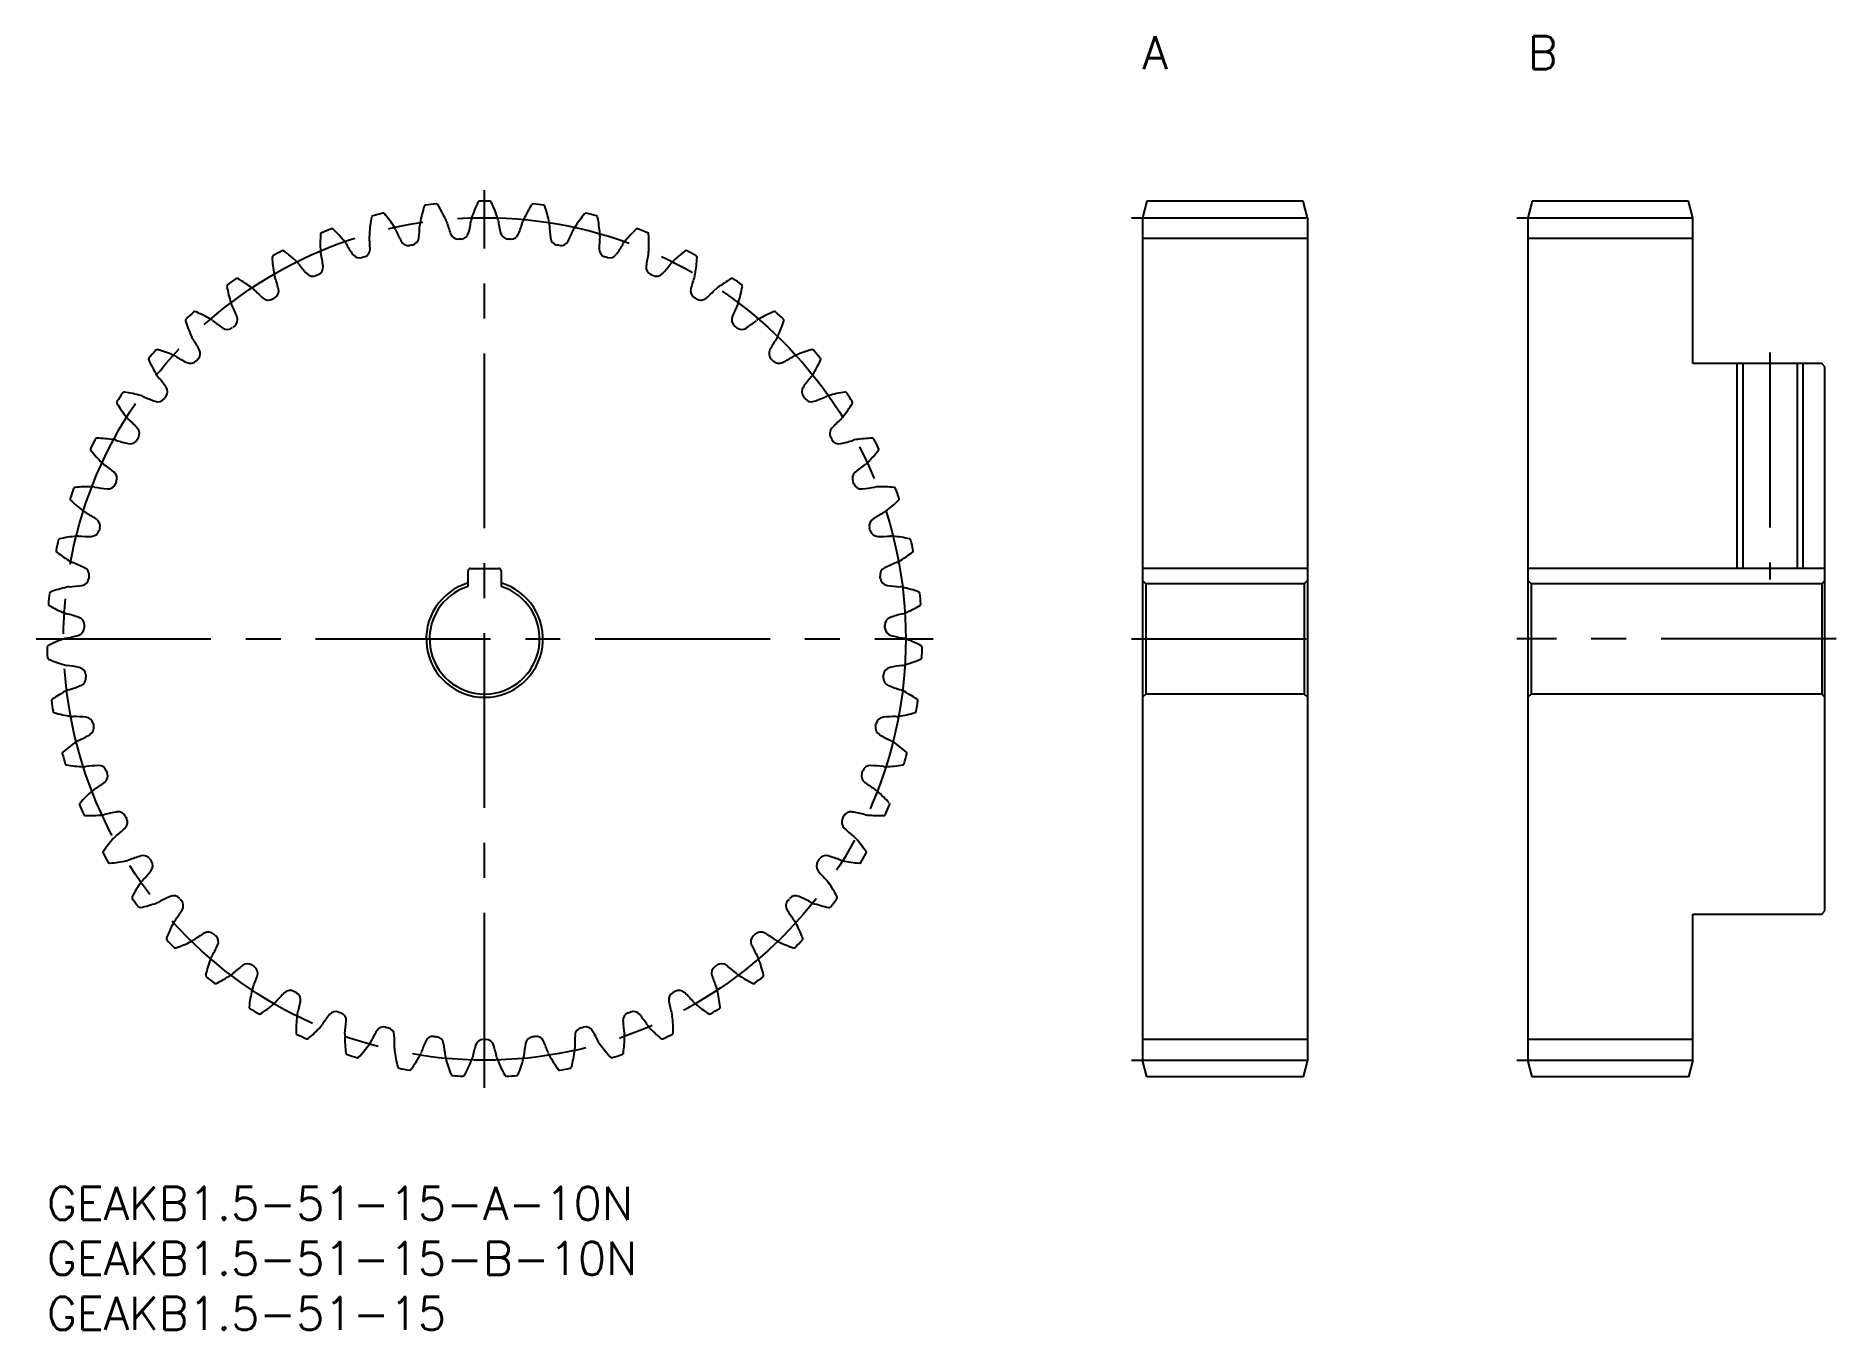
# Model space of a CAD drawing. Extents: x -1 to 162, y -13 to 104.
import ezdxf

# ---------------------------------------------------------------- set-up
doc = ezdxf.new("R2010")
doc.units = 0
doc.header["$LTSCALE"] = 0.5
doc.linetypes.add('CENTER', pattern=[50.8, 31.75, -6.35, 6.35, -6.35])
for name, color, linetype in [('MSM_CENTER', 1, 'CENTER'), ('MSM_CONTINUOUS', 7, 'CONTINUOUS'), ('MSM_NARROW', 5, 'CONTINUOUS'), ('MSM_PART_NUMBER', 7, 'CONTINUOUS')]:
    doc.layers.add(name, color=color, linetype=linetype)
doc.styles.get("Standard").update_dxf_attribs({"font": 'txt.shx', "height": 1, "bigfont": 'bigfont.shx'})

# ---------------------------------------------------------------- blocks, each defined once
blk = doc.blocks.new('*U2')
at = {"layer": 'MSM_PART_NUMBER'}
blk.add_text('GEAKB1.5-51-15-A-10N', height=3, dxfattribs=at).set_placement((0, -3))
blk = doc.blocks.new('*U3')
at = {"layer": 'MSM_PART_NUMBER'}
blk.add_text('GEAKB1.5-51-15-B-10N', height=3, dxfattribs=at).set_placement((0, -8))
blk = doc.blocks.new('*U4')
at = {"layer": 'MSM_PART_NUMBER'}
blk.add_text('GEAKB1.5-51-15', height=3, dxfattribs=at).set_placement((0, -13))
blk = doc.blocks.new('*U5')
at = {"layer": 'MSM_PART_NUMBER'}
blk.add_text('A', height=3, dxfattribs=at).set_placement((99.5, 101.5))
blk = doc.blocks.new('*U6')
at = {"layer": 'MSM_PART_NUMBER'}
blk.add_text('B', height=3, dxfattribs=at).set_placement((134.5, 101.5))

msp = doc.modelspace()

# ---------------------------------------------------------------- linework, layer by layer
at = {"layer": 'MSM_CENTER'}
for p, q in [((39.75, 9), (39.75, 90.5)), ((98.5, 88), (115.5, 88)), ((133.5, 88), (150.5, 88)), ((156.5, 75.75), (156.5, 55.15)), ((-1, 49.75), (80.5, 49.75)), ((98.5, 49.75), (115.5, 49.75)), ((162.5, 49.75), (133.5, 49.75)), ((98.5, 11.5), (115.5, 11.5)), ((133.5, 11.5), (150.5, 11.5))]:
    msp.add_line(p, q, dxfattribs=at)
msp.add_circle((39.75, 49.75), 38.25, dxfattribs=at)
at = {"layer": 'MSM_CONTINUOUS'}
for p, q in [((99.9, 89.5), (99.5, 88)), ((114.1, 89.5), (99.9, 89.5)), ((114.5, 88), (114.1, 89.5)), ((134.9, 89.5), (134.5, 88)), ((149.1, 89.5), (134.9, 89.5)), ((149.5, 88), (149.1, 89.5)), ((99.5, 88), (99.5, 11.5)), ((114.5, 88), (114.5, 11.5)), ((134.5, 88), (134.5, 11.5)), ((149.5, 74.75), (149.5, 88)), ((114.5, 86.12), (99.5, 86.12)), ((149.5, 86.12), (134.5, 86.12)), ((161.2, 74.75), (149.5, 74.75)), ((154.04, 74.75), (154.04, 56.15)), ((158.96, 74.75), (158.96, 56.15)), ((161.5, 74.45), (161.2, 74.75)), ((161.5, 25.05), (161.5, 74.45)), ((38.25, 54.52), (38.25, 55.95)), ((38.45, 56.15), (41.05, 56.15)), ((41.25, 55.95), (41.25, 54.52)), ((114.5, 56.15), (99.5, 56.15)), ((161.5, 56.15), (134.5, 56.15)), ((99.8, 54.75), (99.5, 55.05)), ((114.2, 54.75), (99.8, 54.75)), ((99.8, 54.75), (99.8, 44.75)), ((114.5, 55.05), (114.2, 54.75)), ((114.2, 54.75), (114.2, 44.75)), ((134.8, 54.75), (134.5, 55.05)), ((161.2, 54.75), (134.8, 54.75)), ((134.8, 54.75), (134.8, 44.75)), ((161.5, 55.05), (161.2, 54.75)), ((161.2, 54.75), (161.2, 44.75)), ((99.8, 44.75), (99.5, 44.45)), ((114.2, 44.75), (99.8, 44.75)), ((114.5, 44.45), (114.2, 44.75)), ((134.8, 44.75), (134.5, 44.45)), ((161.2, 44.75), (134.8, 44.75)), ((161.5, 44.45), (161.2, 44.75)), ((149.5, 24.75), (161.2, 24.75)), ((149.5, 11.5), (149.5, 24.75)), ((161.2, 24.75), (161.5, 25.05)), ((114.5, 13.38), (99.5, 13.38)), ((149.5, 13.38), (134.5, 13.38)), ((99.9, 10), (99.5, 11.5)), ((114.5, 11.5), (114.1, 10)), ((134.9, 10), (134.5, 11.5)), ((149.5, 11.5), (149.1, 10)), ((114.1, 10), (99.9, 10)), ((149.1, 10), (134.9, 10))]:
    msp.add_line(p, q, dxfattribs=at)
for centre, radius, start, end in [((39.75, 49.75), 39.75, 103.4323, 104.803), ((30.55, 88.27), 0.15, 39.2685, 103.4323), ((20.8, 80.29), 12.75, 32.3529, 39.2685), ((46.39, 85.08), 12.75, 161.908, 168.8235), ((34.41, 88.99), 0.15, 97.7441, 161.908), ((39.75, 49.75), 39.75, 96.3735, 97.7441), ((35.35, 89.11), 0.15, 32.2097, 96.3735), ((24.69, 82.39), 12.75, 25.2941, 32.2097), ((50.68, 83.99), 12.75, 154.8491, 161.7647), ((39.28, 89.35), 0.15, 90.6853, 154.8492), ((39.75, 49.75), 39.75, 89.3147, 90.6853), ((40.22, 89.35), 0.15, 25.1509, 89.3147), ((28.82, 83.99), 12.75, 18.2353, 25.1509), ((54.81, 82.39), 12.75, 147.7903, 154.7059), ((44.15, 89.11), 0.15, 83.6265, 147.7903), ((39.75, 49.75), 39.75, 82.2559, 83.6265), ((45.09, 88.99), 0.15, 18.092, 82.2559), ((33.11, 85.08), 12.75, 11.1765, 18.092), ((58.7, 80.29), 12.75, 140.7315, 147.6471), ((48.95, 88.27), 0.15, 76.5677, 140.7315), ((39.75, 49.75), 39.75, 75.197, 76.5677), ((39.75, 49.75), 39.75, 110.4912, 111.8618), ((25.89, 86.84), 0.15, 46.3273, 110.4912), ((17.19, 77.73), 12.75, 39.4118, 46.3273), ((42, 85.62), 12.75, 168.9668, 175.8824), ((29.63, 88.04), 0.15, 104.803, 168.9668), ((30.52, 86.45), 1.24, 22.3012, 32.3529), ((42.15, 91.23), 11.33, 202.3416, 208.2304), ((22.53, 87.56), 11.33, 352.946, 358.8349), ((35.1, 87.31), 1.24, 168.8235, 178.8752), ((35.1, 87.31), 1.24, 15.2424, 25.2941), ((47.23, 90.62), 11.33, 195.2828, 201.1716), ((27.31, 89.39), 11.33, 345.8872, 351.7761), ((39.75, 87.59), 1.24, 161.7647, 171.8164), ((39.75, 87.59), 1.24, 8.1836, 18.2353), ((52.19, 89.39), 11.33, 188.2239, 194.1128), ((32.27, 90.62), 11.33, 338.8284, 344.7172), ((44.4, 87.31), 1.24, 154.7059, 164.7576), ((44.4, 87.31), 1.24, 1.1248, 11.1765), ((56.97, 87.56), 11.33, 181.1651, 187.054), ((37.35, 91.23), 11.33, 331.7696, 337.6584), ((48.98, 86.45), 1.24, 147.6471, 157.6988), ((49.87, 88.04), 0.15, 11.0332, 75.197), ((37.5, 85.62), 12.75, 4.1176, 11.0332), ((62.31, 77.73), 12.75, 133.6727, 140.5882), ((53.61, 86.84), 0.15, 69.5091, 133.6727), ((39.75, 49.75), 39.75, 68.1382, 69.5088), ((37.57, 85.63), 12.75, 176.0256, 182.9412), ((25, 86.5), 0.15, 111.8618, 176.0256), ((26.08, 85.04), 1.24, 29.3601, 39.4118), ((37.03, 91.21), 11.33, 209.4004, 215.2892), ((28.6, 85.16), 0.75, 287.4847, 0.0048), ((30.52, 86.45), 1.24, 175.8824, 185.9341), ((18.01, 85.16), 11.33, 0.0049, 5.8937), ((32.82, 86.22), 0.75, 208.2304, 280.7506), ((39.75, 49.75), 36.37, 100.4259, 100.7506), ((33.03, 86.26), 0.75, 280.4259, 352.946), ((37.36, 86.8), 0.75, 201.1716, 273.6918), ((39.75, 49.75), 36.37, 93.3671, 93.6918), ((37.57, 86.81), 0.75, 273.3671, 345.8872), ((41.93, 86.81), 0.75, 194.1128, 266.6329), ((39.75, 49.75), 36.38, 86.3082, 86.6329), ((42.14, 86.8), 0.75, 266.3082, 338.8284), ((46.47, 86.26), 0.75, 187.0539, 259.5741), ((39.75, 49.75), 36.37, 79.2494, 79.5741), ((46.68, 86.22), 0.75, 259.2494, 331.7696), ((61.49, 85.16), 11.33, 174.1063, 179.9951), ((50.9, 85.16), 0.75, 179.9951, 252.5153), ((48.98, 86.45), 1.24, 354.0659, 4.1176), ((42.47, 91.21), 11.33, 324.7107, 330.5996), ((53.42, 85.04), 1.24, 140.5882, 150.6399), ((54.5, 86.5), 0.15, 3.9744, 68.1382), ((41.93, 85.63), 12.75, 357.0588, 3.9744), ((20.6, 84.41), 0.15, 118.9206, 183.0845), ((33.18, 85.09), 12.75, 183.0844, 190), ((39.75, 49.75), 39.75, 117.55, 118.9206), ((21.43, 84.86), 0.15, 53.3862, 117.55), ((13.92, 74.75), 12.75, 46.4706, 53.3862), ((21.85, 83.09), 1.24, 36.4189, 46.4706), ((31.96, 90.56), 11.33, 216.4592, 222.3481), ((24.33, 83.52), 0.75, 294.5435, 7.0637), ((26.08, 85.04), 1.24, 182.9412, 192.9929), ((13.83, 82.22), 11.33, 7.0637, 12.9525), ((28.4, 85.1), 0.75, 215.2892, 287.8094), ((39.75, 49.75), 36.38, 107.4847, 107.8094), ((39.75, 49.75), 36.38, 72.1906, 72.5153), ((51.1, 85.1), 0.75, 252.1906, 324.7107), ((55.17, 83.52), 0.75, 172.9363, 245.4565), ((65.67, 82.22), 11.33, 167.0475, 172.9363), ((53.42, 85.04), 1.24, 347.0071, 357.0588), ((47.54, 90.56), 11.33, 317.6519, 323.5408), ((57.65, 83.09), 1.24, 133.5294, 143.5811), ((65.58, 74.75), 12.75, 126.6138, 133.5294), ((58.07, 84.86), 0.15, 62.4503, 126.6138), ((39.75, 49.75), 39.75, 61.0794, 62.45), ((46.32, 85.09), 12.75, 350, 356.9156), ((58.9, 84.41), 0.15, 356.9156, 61.0794), ((16.49, 81.8), 0.15, 125.9794, 190.1433), ((28.89, 84.01), 12.75, 190.1433, 197.0588), ((39.75, 49.75), 39.75, 124.6088, 125.9794), ((17.26, 82.34), 0.15, 60.445, 124.6088), ((11.04, 71.38), 12.75, 53.5294, 60.445), ((21.85, 83.09), 1.24, 190, 200.0517), ((10.03, 78.79), 11.33, 14.1225, 20.0114), ((24.14, 83.43), 0.75, 222.3481, 294.8682), ((39.75, 49.75), 36.37, 114.5435, 114.8682), ((39.75, 49.75), 36.37, 65.1318, 65.4565), ((55.36, 83.43), 0.75, 245.1318, 317.6519), ((69.47, 78.79), 11.33, 159.9886, 165.8775), ((57.65, 83.09), 1.24, 339.9483, 350), ((68.46, 71.38), 12.75, 119.555, 126.4706), ((62.24, 82.34), 0.15, 55.3912, 119.555), ((39.75, 49.75), 39.75, 54.0206, 55.3912), ((50.61, 84.01), 12.75, 342.9412, 349.8567), ((63.01, 81.8), 0.15, 349.8567, 54.0206), ((17.88, 80.64), 1.24, 197.0588, 207.1105), ((17.88, 80.64), 1.24, 43.4777, 53.5294), ((27, 89.3), 11.33, 223.5181, 229.4069), ((20.12, 81.26), 0.75, 229.4069, 301.927), ((39.75, 49.75), 36.38, 121.6024, 121.927), ((20.3, 81.37), 0.75, 301.6024, 14.1225), ((59.2, 81.37), 0.75, 165.8775, 238.3976), ((39.75, 49.75), 36.38, 58.073, 58.3976), ((59.38, 81.26), 0.75, 238.073, 310.5931), ((52.5, 89.3), 11.33, 310.5931, 316.4819), ((61.62, 80.64), 1.24, 126.4706, 136.5223), ((61.62, 80.64), 1.24, 332.8895, 342.9412), ((12.72, 78.69), 0.15, 133.038, 197.2021), ((24.76, 82.42), 12.75, 197.2021, 204.1176), ((39.75, 49.75), 39.75, 131.6676, 133.0382), ((13.42, 79.33), 0.15, 67.5038, 131.6676), ((8.6, 67.69), 12.75, 60.5882, 67.5038), ((14.25, 77.72), 1.24, 50.5365, 60.5882), ((22.24, 87.43), 11.33, 230.5769, 236.4657), ((6.69, 74.92), 11.33, 21.1813, 27.0702), ((16.56, 78.74), 0.75, 308.6612, 21.1813), ((62.94, 78.74), 0.75, 158.8187, 231.3388), ((72.81, 74.92), 11.33, 152.9298, 158.8187), ((57.26, 87.43), 11.33, 303.5343, 309.4231), ((65.25, 77.72), 1.24, 119.4118, 129.4635), ((70.9, 67.69), 12.75, 112.4962, 119.4118), ((66.08, 79.33), 0.15, 48.3324, 112.4962), ((39.75, 49.75), 39.75, 46.9617, 48.3324), ((54.74, 82.42), 12.75, 335.8824, 342.7979), ((66.78, 78.69), 0.15, 342.7979, 46.9617), ((14.25, 77.72), 1.24, 204.1176, 214.1693), ((3.85, 70.66), 11.33, 28.2402, 34.129), ((16.39, 78.61), 0.75, 236.4657, 308.9859), ((39.75, 49.75), 36.37, 128.6612, 128.9859), ((39.75, 49.75), 36.38, 51.0141, 51.3388), ((63.11, 78.61), 0.75, 231.0142, 303.5343), ((75.65, 70.66), 11.33, 145.871, 151.7598), ((65.25, 77.72), 1.24, 325.8307, 335.8824), ((9.37, 75.15), 0.15, 140.0971, 204.2609), ((39.75, 49.75), 39.75, 138.7265, 140.0971), ((9.99, 75.87), 0.15, 74.5626, 138.7265), ((6.63, 63.73), 12.75, 67.6471, 74.5626), ((11.01, 74.37), 1.24, 57.5954, 67.6471), ((17.74, 84.99), 11.33, 237.6357, 243.5245), ((13.17, 75.67), 0.75, 315.72, 28.2401), ((66.33, 75.67), 0.75, 151.7598, 224.28), ((61.76, 84.99), 11.33, 296.4755, 302.3643), ((68.49, 74.37), 1.24, 112.3529, 122.4046), ((72.87, 63.73), 12.75, 105.4374, 112.3529), ((69.51, 75.87), 0.15, 41.2735, 105.4374), ((39.75, 49.75), 39.75, 39.9029, 41.2735), ((70.13, 75.15), 0.15, 335.7391, 39.9029), ((20.86, 80.33), 12.75, 204.2609, 211.1765), ((11.01, 74.37), 1.24, 211.1765, 221.2282), ((13.02, 75.52), 0.75, 243.5245, 316.0447), ((39.75, 49.75), 36.38, 135.72, 136.0447), ((39.75, 49.75), 36.37, 43.9553, 44.28), ((66.48, 75.52), 0.75, 223.9553, 296.4754), ((68.49, 74.37), 1.24, 318.7718, 328.8235), ((58.64, 80.33), 12.75, 328.8235, 335.7391), ((39.75, 49.75), 39.75, 145.7853, 147.1559), ((7, 72.02), 0.15, 81.6214, 145.7853), ((5.17, 59.55), 12.75, 74.7059, 81.6214), ((1.55, 66.09), 11.33, 35.299, 41.1878), ((10.19, 72.21), 0.75, 322.7788, 35.299), ((69.31, 72.21), 0.75, 144.701, 217.2212), ((77.95, 66.09), 11.33, 138.8122, 144.701), ((74.33, 59.55), 12.75, 98.3786, 105.2941), ((72.5, 72.02), 0.15, 34.2147, 98.3786), ((39.75, 49.75), 39.75, 32.8441, 34.2147), ((6.48, 71.23), 0.15, 147.1559, 211.3197), ((17.24, 77.78), 12.75, 211.3197, 218.2353), ((8.2, 70.65), 1.24, 64.6542, 74.7059), ((13.58, 82.02), 11.33, 244.6945, 250.5834), ((10.06, 72.04), 0.75, 250.5834, 323.1035), ((39.75, 49.75), 36.37, 142.7788, 143.1035), ((39.75, 49.75), 36.37, 36.8965, 37.2212), ((69.44, 72.04), 0.75, 216.8965, 289.4166), ((65.92, 82.02), 11.33, 289.4166, 295.3055), ((71.3, 70.65), 1.24, 105.2941, 115.3458), ((62.26, 77.78), 12.75, 321.7647, 328.6803), ((73.02, 71.23), 0.15, 328.6803, 32.8441), ((8.2, 70.65), 1.24, 218.2353, 228.287), ((-0.17, 61.27), 11.33, 42.3578, 48.2466), ((7.65, 68.4), 0.75, 329.8376, 42.3578), ((71.85, 68.4), 0.75, 137.6422, 210.1623), ((79.67, 61.27), 11.33, 131.7534, 137.6422), ((71.3, 70.65), 1.24, 311.713, 321.7647), ((4.09, 66.98), 0.15, 154.2147, 218.3786), ((39.75, 49.75), 39.75, 152.8441, 154.2147), ((4.52, 67.82), 0.15, 88.6803, 152.8441), ((4.22, 55.23), 12.75, 81.7647, 88.6803), ((5.87, 66.62), 1.24, 71.713, 81.7647), ((9.81, 78.56), 11.33, 251.7534, 257.6422), ((7.55, 68.22), 0.75, 257.6422, 330.1623), ((39.75, 49.75), 36.37, 149.8377, 150.1623), ((39.75, 49.75), 36.38, 29.8377, 30.1623), ((71.95, 68.22), 0.75, 209.8377, 282.3578), ((69.69, 78.56), 11.33, 282.3578, 288.2466), ((73.63, 66.62), 1.24, 98.2353, 108.287), ((75.28, 55.23), 12.75, 91.3197, 98.2353), ((74.98, 67.82), 0.15, 27.1559, 91.3197), ((39.75, 49.75), 39.75, 25.7853, 27.1559), ((75.41, 66.98), 0.15, 321.6214, 25.7853), ((13.97, 74.8), 12.75, 218.3786, 225.2941), ((5.87, 66.62), 1.24, 225.2941, 235.3458), ((-1.28, 56.28), 11.33, 49.4166, 55.3055), ((80.78, 56.28), 11.33, 124.6945, 130.5834), ((73.63, 66.62), 1.24, 304.6542, 314.7059), ((65.53, 74.8), 12.75, 314.7059, 321.6214), ((5.52, 64.12), 0.75, 264.701, 337.2212), ((5.6, 64.32), 0.75, 336.8965, 49.4166), ((39.75, 49.75), 36.38, 156.8965, 157.2212), ((73.9, 64.32), 0.75, 130.5834, 203.1035), ((39.75, 49.75), 36.37, 22.7788, 23.1035), ((73.98, 64.12), 0.75, 202.7789, 275.299), ((39.75, 49.75), 39.75, 159.9029, 161.2735), ((2.25, 62.46), 0.15, 161.2733, 225.4374), ((11.09, 71.44), 12.75, 225.4374, 232.3529), ((2.56, 63.36), 0.15, 95.7391, 159.9029), ((3.82, 50.82), 12.75, 88.8235, 95.7391), ((4.06, 62.33), 1.24, 78.7718, 88.8235), ((6.5, 74.66), 11.33, 258.8122, 264.701), ((73, 74.66), 11.33, 275.299, 281.1878), ((75.44, 62.33), 1.24, 91.1765, 101.2282), ((75.68, 50.82), 12.75, 84.2609, 91.1765), ((68.41, 71.44), 12.75, 307.6471, 314.5626), ((76.94, 63.36), 0.15, 20.0971, 84.2609), ((39.75, 49.75), 39.75, 18.7265, 20.0971), ((77.25, 62.46), 0.15, 314.5626, 18.7265), ((4.06, 62.33), 1.24, 232.3529, 242.4046), ((-1.77, 51.19), 11.33, 56.4755, 62.3643), ((4.07, 60.01), 0.75, 343.9553, 56.4754), ((75.43, 60.01), 0.75, 123.5245, 196.0447), ((81.27, 51.19), 11.33, 117.6357, 123.5245), ((75.44, 62.33), 1.24, 297.5954, 307.6471), ((3.96, 46.4), 12.75, 95.8824, 102.7979), ((2.78, 57.85), 1.24, 85.8307, 95.8824), ((3.69, 70.39), 11.33, 265.871, 271.7598), ((4.01, 59.81), 0.75, 271.7598, 344.28), ((39.75, 49.75), 36.37, 163.9553, 164.28), ((39.75, 49.75), 36.37, 15.72, 16.0447), ((75.49, 59.81), 0.75, 195.72, 268.2401), ((75.81, 70.39), 11.33, 268.2402, 274.129), ((76.72, 57.85), 1.24, 84.1176, 94.1693), ((75.54, 46.4), 12.75, 77.2021, 84.1176), ((39.75, 49.75), 39.75, 166.9617, 168.3324), ((0.97, 57.76), 0.15, 168.3321, 232.4962), ((8.64, 67.75), 12.75, 232.4962, 239.4118), ((1.17, 58.68), 0.15, 102.7979, 166.9617), ((70.86, 67.75), 12.75, 300.5882, 307.5038), ((78.33, 58.68), 0.15, 13.0383, 77.2021), ((39.75, 49.75), 39.75, 11.6676, 13.0383), ((78.53, 57.76), 0.15, 307.5038, 11.6676), ((2.78, 57.85), 1.24, 239.4118, 249.4635), ((-1.64, 46.07), 11.33, 63.5343, 69.4231), ((3.08, 55.55), 0.75, 351.0141, 63.5343), ((38.45, 55.95), 0.2, 90, 180), ((41.05, 55.95), 0.2, 0, 90), ((76.42, 55.55), 0.75, 116.4657, 188.9859), ((81.14, 46.07), 11.33, 110.5769, 116.4657), ((76.72, 57.85), 1.24, 290.5365, 300.5882), ((0.37, 53.88), 0.15, 109.8567, 174.0206), ((4.65, 42.02), 12.75, 102.9412, 109.8567), ((2.07, 53.24), 1.24, 92.8895, 102.9412), ((1.43, 65.8), 11.33, 272.9298, 278.8187), ((3.05, 55.34), 0.75, 278.8186, 351.3388), ((39.75, 49.75), 36.37, 171.0141, 171.3388), ((39.75, 49.75), 5.3, 106.4405, 73.5595), ((39.75, 49.75), 5, 107.4576, 72.5424), ((39.75, 49.75), 36.37, 8.6612, 8.9859), ((76.45, 55.34), 0.75, 188.6612, 261.1813), ((78.07, 65.8), 11.33, 261.1813, 267.0702), ((77.43, 53.24), 1.24, 77.0588, 87.1105), ((74.85, 42.02), 12.75, 70.1433, 77.0588), ((79.13, 53.88), 0.15, 5.9794, 70.1433), ((39.75, 49.75), 39.75, 174.0206, 175.3912), ((0.28, 52.93), 0.15, 175.3909, 239.555), ((6.66, 63.79), 12.75, 239.555, 246.4706), ((72.84, 63.79), 12.75, 293.5294, 300.445), ((39.75, 49.75), 39.75, 4.6088, 5.9794), ((79.22, 52.93), 0.15, 300.445, 4.6088), ((2.07, 53.24), 1.24, 246.4706, 256.5223), ((-0.87, 41.02), 11.33, 70.5931, 76.4819), ((2.64, 50.79), 0.75, 285.8775, 358.3976), ((2.65, 51), 0.75, 358.073, 70.5931), ((39.75, 49.75), 36.38, 178.073, 178.3976), ((76.85, 51), 0.75, 109.4069, 181.927), ((39.75, 49.75), 36.38, 1.6024, 1.927), ((76.86, 50.79), 0.75, 181.6023, 254.1225), ((80.37, 41.02), 11.33, 103.5181, 109.4069), ((77.43, 53.24), 1.24, 283.4777, 293.5294), ((0.16, 49), 0.15, 116.9156, 181.0794), ((5.86, 37.77), 12.75, 110, 116.9156), ((1.92, 48.58), 1.24, 99.9483, 110), ((-0.26, 60.97), 11.33, 279.9886, 285.8775), ((79.76, 60.97), 11.33, 254.1225, 260.0114), ((77.58, 48.58), 1.24, 70, 80.0517), ((73.64, 37.77), 12.75, 63.0844, 70), ((79.34, 49), 0.15, 358.9206, 63.0844), ((39.75, 49.75), 39.75, 181.0794, 182.45), ((0.19, 48.06), 0.15, 182.4498, 246.6139), ((5.19, 59.62), 12.75, 246.6138, 253.5294), ((74.31, 59.62), 12.75, 286.4706, 293.3862), ((79.31, 48.06), 0.15, 293.3862, 357.55), ((39.75, 49.75), 39.75, 357.55, 358.9206), ((1.92, 48.58), 1.24, 253.5294, 263.5811), ((0.51, 36.09), 11.33, 77.6519, 83.5408), ((2.77, 46.43), 0.75, 5.1318, 77.6519), ((2.79, 46.22), 0.75, 292.9363, 5.4564), ((39.75, 49.75), 36.38, 185.1318, 185.4565), ((39.75, 49.75), 36.38, 354.5435, 354.8682), ((76.71, 46.22), 0.75, 174.5435, 247.0637), ((76.73, 46.43), 0.75, 102.3481, 174.8682), ((78.99, 36.09), 11.33, 96.4592, 102.3481), ((77.58, 48.58), 1.24, 276.4189, 286.4706), ((0.55, 44.14), 0.15, 123.9744, 188.1382), ((7.59, 33.7), 12.75, 117.0588, 123.9744), ((2.35, 43.95), 1.24, 107.0071, 117.0588), ((-1.33, 55.97), 11.33, 287.0475, 292.9363), ((80.83, 55.97), 11.33, 247.0637, 252.9525), ((77.15, 43.95), 1.24, 62.9412, 72.9929), ((71.91, 33.7), 12.75, 56.0256, 62.9412), ((78.95, 44.14), 0.15, 351.8618, 56.0256), ((39.75, 49.75), 39.75, 188.1382, 189.5088), ((0.69, 43.21), 0.15, 189.5086, 253.6727), ((4.24, 55.3), 12.75, 253.6727, 260.5882), ((2.35, 43.95), 1.24, 260.5882, 270.6399), ((2.49, 31.37), 11.33, 84.7107, 90.5996), ((3.46, 41.91), 0.75, 12.1906, 84.7107), ((76.04, 41.91), 0.75, 95.2892, 167.8094), ((77.01, 31.37), 11.33, 89.4004, 95.2892), ((77.15, 43.95), 1.24, 269.3601, 279.4118), ((75.26, 55.3), 12.75, 279.4118, 286.3273), ((78.81, 43.21), 0.15, 286.3273, 350.4912), ((39.75, 49.75), 39.75, 350.4912, 351.8618), ((-1.78, 50.87), 11.33, 294.1063, 299.9951), ((3.51, 41.71), 0.75, 299.9951, 12.5152), ((39.75, 49.75), 36.38, 192.1906, 192.5153), ((75.99, 41.71), 0.75, 167.4847, 240.0048), ((39.75, 49.75), 36.38, 347.4847, 347.8094), ((81.28, 50.87), 11.33, 240.0049, 245.8937), ((1.53, 39.37), 0.15, 131.0332, 195.197), ((39.75, 49.75), 39.75, 195.197, 196.5677), ((9.81, 29.86), 12.75, 124.1176, 131.0332), ((3.35, 39.39), 1.24, 114.0659, 124.1176), ((76.15, 39.39), 1.24, 55.8824, 65.9341), ((69.69, 29.86), 12.75, 48.9668, 55.8824), ((39.75, 49.75), 39.75, 343.4323, 344.803), ((77.97, 39.37), 0.15, 344.803, 48.9668), ((1.79, 38.46), 0.15, 196.5677, 260.7315), ((3.82, 50.89), 12.75, 260.7315, 267.6471), ((3.35, 39.39), 1.24, 267.6471, 277.6988), ((5.03, 26.93), 11.33, 91.7696, 97.6584), ((4.7, 37.51), 0.75, 19.2494, 91.7696), ((39.75, 49.75), 36.37, 199.2494, 199.5741), ((39.75, 49.75), 36.37, 340.4259, 340.7506), ((74.8, 37.51), 0.75, 88.2304, 160.7506), ((74.47, 26.93), 11.33, 82.3416, 88.2304), ((76.15, 39.39), 1.24, 262.3012, 272.3529), ((75.68, 50.89), 12.75, 272.3529, 279.2685), ((77.71, 38.46), 0.15, 279.2685, 343.4323), ((4.9, 35), 1.24, 121.1248, 131.1765), ((-1.61, 45.76), 11.33, 301.1651, 307.054), ((4.77, 37.31), 0.75, 307.0539, 19.5741), ((74.73, 37.31), 0.75, 160.4259, 232.946), ((81.11, 45.76), 11.33, 232.946, 238.8349), ((74.6, 35), 1.24, 48.8235, 58.8752), ((3.1, 34.75), 0.15, 138.092, 202.2559), ((39.75, 49.75), 39.75, 202.2559, 203.6265), ((12.48, 26.34), 12.75, 131.1765, 138.092), ((67.02, 26.34), 12.75, 41.908, 48.8235), ((39.75, 49.75), 39.75, 336.3735, 337.7441), ((76.4, 34.75), 0.15, 337.7441, 41.908), ((3.47, 33.88), 0.15, 203.6265, 267.7903), ((3.96, 46.47), 12.75, 267.7903, 274.7059), ((4.9, 35), 1.24, 274.7059, 284.7576), ((8.09, 22.84), 11.33, 98.8284, 104.7172), ((6.47, 33.3), 0.75, 26.3083, 98.8284), ((6.56, 33.11), 0.75, 314.1128, 26.6329), ((39.75, 49.75), 36.38, 206.3082, 206.6329), ((72.94, 33.11), 0.75, 153.367, 225.8872), ((39.75, 49.75), 36.37, 333.3671, 333.6918), ((73.03, 33.3), 0.75, 81.1716, 153.6918), ((71.41, 22.84), 11.33, 75.2828, 81.1716), ((74.6, 35), 1.24, 255.2424, 265.2941), ((75.54, 46.47), 12.75, 265.2941, 272.2097), ((76.03, 33.88), 0.15, 272.2097, 336.3735), ((15.56, 23.16), 12.75, 138.2353, 145.1509), ((6.98, 30.83), 1.24, 128.1836, 138.2353), ((-0.8, 40.71), 11.33, 308.2239, 314.1128), ((80.3, 40.71), 11.33, 225.8872, 231.7761), ((72.52, 30.83), 1.24, 41.7647, 51.8164), ((63.94, 23.16), 12.75, 34.8491, 41.7647), ((5.22, 30.36), 0.15, 145.1509, 209.3147), ((39.75, 49.75), 39.75, 209.3147, 210.6853), ((5.69, 29.54), 0.15, 210.6853, 274.8492), ((4.63, 42.1), 12.75, 274.8491, 281.7647), ((6.98, 30.83), 1.24, 281.7647, 291.8164), ((11.64, 19.15), 11.33, 105.8872, 111.7761), ((8.74, 29.33), 0.75, 33.3671, 105.8872), ((39.75, 49.75), 36.38, 213.3671, 213.6918), ((8.86, 29.16), 0.75, 321.1716, 33.6917), ((70.64, 29.16), 0.75, 146.3082, 218.8284), ((39.75, 49.75), 36.37, 326.3082, 326.6329), ((70.76, 29.33), 0.75, 74.1128, 146.6329), ((67.86, 19.15), 11.33, 68.2239, 74.1128), ((72.52, 30.83), 1.24, 248.1836, 258.2353), ((74.87, 42.1), 12.75, 258.2353, 265.1509), ((73.81, 29.54), 0.15, 265.1509, 329.3147), ((39.75, 49.75), 39.75, 329.3147, 330.6853), ((74.28, 30.36), 0.15, 330.6853, 34.8491), ((9.55, 26.94), 1.24, 135.2424, 145.2941), ((0.62, 35.79), 11.33, 315.2828, 321.1716), ((78.88, 35.79), 11.33, 218.8284, 224.7172), ((69.95, 26.94), 1.24, 34.7059, 44.7576), ((7.87, 26.27), 0.15, 152.2097, 216.3735), ((19.01, 20.39), 12.75, 145.2941, 152.2097), ((39.75, 49.75), 39.75, 216.3735, 217.7441), ((15.61, 15.93), 11.33, 112.946, 118.8349), ((11.49, 25.68), 0.75, 40.4259, 112.946), ((39.75, 49.75), 36.38, 220.4259, 220.7506), ((39.75, 49.75), 36.38, 319.2494, 319.5741), ((68.01, 25.68), 0.75, 67.0539, 139.5741), ((63.89, 15.93), 11.33, 61.1651, 67.054), ((60.49, 20.39), 12.75, 27.7903, 34.7059), ((39.75, 49.75), 39.75, 322.2559, 323.6265), ((71.63, 26.27), 0.15, 323.6265, 27.7903), ((8.44, 25.51), 0.15, 217.7441, 281.908), ((5.84, 37.84), 12.75, 281.908, 288.8235), ((9.55, 26.94), 1.24, 288.8235, 298.8752), ((2.63, 31.09), 11.33, 322.3416, 328.2304), ((11.63, 25.52), 0.75, 328.2304, 40.7505), ((67.87, 25.52), 0.75, 139.2494, 211.7695), ((76.87, 31.09), 11.33, 211.7696, 217.6584), ((69.95, 26.94), 1.24, 241.1248, 251.1765), ((73.66, 37.84), 12.75, 251.1765, 258.092), ((71.06, 25.51), 0.15, 258.092, 322.2559), ((22.78, 18.06), 12.75, 152.3529, 159.2685), ((12.58, 23.41), 1.24, 142.3012, 152.3529), ((19.95, 13.22), 11.33, 120.0049, 125.8937), ((14.66, 22.39), 0.75, 47.4847, 120.0049), ((39.75, 49.75), 36.38, 227.4847, 227.8094), ((39.75, 49.75), 36.37, 312.1906, 312.5153), ((64.84, 22.39), 0.75, 59.9951, 132.5153), ((59.55, 13.22), 11.33, 54.1063, 59.9951), ((66.92, 23.41), 1.24, 27.6471, 37.6988), ((56.72, 18.06), 12.75, 20.7315, 27.6471), ((10.99, 22.53), 0.15, 159.2685, 223.4323), ((39.75, 49.75), 39.75, 223.4323, 224.803), ((11.65, 21.85), 0.15, 224.803, 288.9668), ((7.56, 33.76), 12.75, 288.9668, 295.8824), ((12.58, 23.41), 1.24, 295.8824, 305.9341), ((5.2, 26.67), 11.33, 329.4004, 335.2892), ((14.82, 22.24), 0.75, 335.2892, 47.8093), ((64.68, 22.24), 0.75, 132.1906, 204.7107), ((74.3, 26.67), 11.33, 204.7107, 210.5996), ((66.92, 23.41), 1.24, 234.0659, 244.1176), ((71.94, 33.76), 12.75, 244.1176, 251.0332), ((67.85, 21.85), 0.15, 251.0332, 315.197), ((39.75, 49.75), 39.75, 315.197, 316.5677), ((68.51, 22.53), 0.15, 316.5677, 20.7315), ((26.8, 16.22), 12.75, 159.4118, 166.3273), ((16.02, 20.27), 1.24, 149.3601, 159.4118), ((24.59, 11.06), 11.33, 127.0637, 132.9525), ((18.21, 19.51), 0.75, 54.5435, 127.0637), ((39.75, 49.75), 36.38, 234.5435, 234.8682), ((18.39, 19.39), 0.75, 342.3481, 54.8682), ((61.11, 19.39), 0.75, 125.1318, 197.6519), ((39.75, 49.75), 36.38, 305.1318, 305.4565), ((61.29, 19.51), 0.75, 52.9363, 125.4565), ((54.91, 11.06), 11.33, 47.0475, 52.9363), ((63.48, 20.27), 1.24, 20.5882, 30.6399), ((52.7, 16.22), 12.75, 13.6727, 20.5882), ((14.56, 19.2), 0.15, 166.3273, 230.4912), ((39.75, 49.75), 39.75, 230.4912, 231.8618), ((15.29, 18.6), 0.15, 231.8618, 296.0256), ((9.77, 29.93), 12.75, 296.0256, 302.9412), ((16.02, 20.27), 1.24, 302.9412, 312.9929), ((19.83, 17.57), 1.24, 156.4189, 166.4706), ((8.3, 22.6), 11.33, 336.4592, 342.3481), ((71.2, 22.6), 11.33, 197.6519, 203.5408), ((59.67, 17.57), 1.24, 13.5294, 23.5811), ((63.48, 20.27), 1.24, 227.0071, 237.0588), ((69.73, 29.93), 12.75, 237.0588, 243.9744), ((64.21, 18.6), 0.15, 243.9744, 308.1382), ((39.75, 49.75), 39.75, 308.1382, 309.5088), ((64.94, 19.2), 0.15, 309.5088, 13.6727), ((31.02, 14.88), 12.75, 166.4706, 173.3862), ((18.5, 16.33), 0.15, 173.3862, 237.55), ((12.43, 26.39), 12.75, 303.0844, 310), ((19.83, 17.57), 1.24, 310, 320.0517), ((29.46, 9.5), 11.33, 134.1225, 140.0114), ((22.09, 17.09), 0.75, 61.6023, 134.1225), ((39.75, 49.75), 36.38, 241.6024, 241.927), ((22.28, 16.99), 0.75, 349.4069, 61.927), ((11.88, 18.94), 11.33, 343.5181, 349.4069), ((57.22, 16.99), 0.75, 118.0729, 190.5931), ((67.62, 18.94), 11.33, 190.5931, 196.4819), ((39.75, 49.75), 36.37, 298.073, 298.3976), ((57.41, 17.09), 0.75, 45.8775, 118.3976), ((50.04, 9.5), 11.33, 39.9886, 45.8775), ((59.67, 17.57), 1.24, 219.9483, 230), ((67.07, 26.39), 12.75, 230, 236.9156), ((48.48, 14.88), 12.75, 6.6138, 13.5294), ((61, 16.33), 0.15, 302.45, 6.6138), ((39.75, 49.75), 39.75, 237.55, 238.9206), ((19.31, 15.83), 0.15, 238.9206, 303.0844), ((35.37, 14.07), 12.75, 173.5294, 180.445), ((23.93, 15.37), 1.24, 163.4777, 173.5294), ((34.49, 8.54), 11.33, 141.1813, 147.0702), ((26.24, 15.17), 0.75, 68.6612, 141.1813), ((39.75, 49.75), 36.38, 248.6612, 248.9859), ((26.44, 15.09), 0.75, 356.4657, 68.9859), ((15.87, 15.75), 11.33, 350.5769, 356.4657), ((53.06, 15.09), 0.75, 111.0141, 183.5343), ((63.63, 15.75), 11.33, 183.5343, 189.4231), ((39.75, 49.75), 36.38, 291.0141, 291.3388), ((53.26, 15.17), 0.75, 38.8187, 111.3388), ((45.01, 8.54), 11.33, 32.9298, 38.8187), ((55.57, 15.37), 1.24, 6.4706, 16.5223), ((44.13, 14.07), 12.75, 359.555, 6.4706), ((60.19, 15.83), 0.15, 236.9156, 301.0794), ((39.75, 49.75), 39.75, 301.0794, 302.45), ((22.77, 13.98), 0.15, 180.445, 244.6088), ((39.75, 49.75), 39.75, 244.6088, 245.9794), ((23.63, 13.58), 0.15, 245.9794, 310.1433), ((15.51, 23.21), 12.75, 310.1433, 317.0588), ((23.93, 15.37), 1.24, 317.0588, 327.1105), ((28.28, 13.69), 1.24, 170.5365, 180.5882), ((39.79, 13.81), 12.75, 180.5882, 187.5038), ((28.28, 13.69), 1.24, 324.1176, 334.1693), ((39.59, 8.2), 11.33, 148.2402, 154.129), ((30.59, 13.77), 0.75, 75.72, 148.2401), ((39.75, 49.75), 36.38, 255.72, 256.0447), ((30.8, 13.72), 0.75, 3.5245, 76.0447), ((20.23, 13.07), 11.33, 357.6357, 3.5245), ((44.7, 8.5), 11.33, 155.299, 161.1878), ((35.08, 12.92), 0.75, 82.7788, 155.299), ((39.75, 49.75), 36.38, 262.7788, 263.1035), ((35.29, 12.89), 0.75, 10.5834, 83.1035), ((39.64, 12.63), 0.75, 89.8376, 162.3578), ((39.75, 49.75), 36.38, 269.8377, 270.1623), ((39.86, 12.63), 0.75, 17.6422, 90.1623), ((44.21, 12.89), 0.75, 96.8965, 169.4166), ((39.75, 49.75), 36.37, 276.8965, 277.2212), ((44.42, 12.92), 0.75, 24.701, 97.2212), ((34.8, 8.5), 11.33, 18.8122, 24.701), ((59.27, 13.07), 11.33, 176.4755, 182.3643), ((48.7, 13.72), 0.75, 103.9553, 176.4754), ((39.75, 49.75), 36.38, 283.9553, 284.28), ((48.91, 13.77), 0.75, 31.7598, 104.28), ((39.91, 8.2), 11.33, 25.871, 31.7598), ((51.22, 13.69), 1.24, 205.8307, 215.8824), ((39.71, 13.81), 12.75, 352.4962, 359.4118), ((51.22, 13.69), 1.24, 359.4118, 9.4635), ((55.57, 15.37), 1.24, 212.8895, 222.9412), ((63.99, 23.21), 12.75, 222.9412, 229.8567), ((55.87, 13.58), 0.15, 229.8567, 294.0206), ((39.75, 49.75), 39.75, 294.0206, 295.3912), ((56.73, 13.98), 0.15, 295.3912, 359.555), ((27.29, 12.16), 0.15, 187.5038, 251.6676), ((39.75, 49.75), 39.75, 251.6676, 253.0383), ((28.2, 11.87), 0.15, 253.0383, 317.2021), ((18.95, 20.43), 12.75, 317.2021, 324.1176), ((32.8, 12.55), 1.24, 177.5954, 187.6471), ((44.2, 14.08), 12.75, 187.6471, 194.5626), ((22.71, 18.1), 12.75, 324.2609, 331.1765), ((32.8, 12.55), 1.24, 331.1765, 341.2282), ((24.89, 10.95), 11.33, 4.6945, 10.5834), ((37.42, 11.98), 1.24, 184.6542, 194.7059), ((48.55, 14.9), 12.75, 194.7059, 201.6214), ((26.73, 16.25), 12.75, 331.3197, 338.2353), ((37.42, 11.98), 1.24, 338.2353, 348.287), ((49.73, 9.42), 11.33, 162.3578, 168.2466), ((29.77, 9.42), 11.33, 11.7534, 17.6422), ((42.08, 11.98), 1.24, 191.713, 201.7647), ((52.77, 16.25), 12.75, 201.7647, 208.6803), ((30.95, 14.9), 12.75, 338.3786, 345.2941), ((42.08, 11.98), 1.24, 345.2941, 355.3458), ((54.61, 10.95), 11.33, 169.4166, 175.3055), ((46.7, 12.55), 1.24, 198.7718, 208.8235), ((56.79, 18.1), 12.75, 208.8235, 215.7391), ((35.3, 14.08), 12.75, 345.4374, 352.3529), ((46.7, 12.55), 1.24, 352.3529, 2.4046), ((60.55, 20.43), 12.75, 215.8824, 222.7979), ((51.3, 11.87), 0.15, 222.7979, 286.9617), ((39.75, 49.75), 39.75, 286.9617, 288.3324), ((52.21, 12.16), 0.15, 288.3324, 352.4962), ((32.01, 10.91), 0.15, 194.5626, 258.7265), ((39.75, 49.75), 39.75, 258.7265, 260.0971), ((32.94, 10.74), 0.15, 260.0971, 324.2609), ((36.84, 10.26), 0.15, 201.6214, 265.7853), ((39.75, 49.75), 39.75, 265.7853, 267.1559), ((37.79, 10.2), 0.15, 267.1559, 331.3197), ((41.71, 10.2), 0.15, 208.6803, 272.8441), ((39.75, 49.75), 39.75, 272.8441, 274.2147), ((42.66, 10.26), 0.15, 274.2147, 338.3786), ((46.56, 10.74), 0.15, 215.7391, 279.9029), ((39.75, 49.75), 39.75, 279.9029, 281.2735), ((47.49, 10.91), 0.15, 281.2735, 345.4374)]:
    msp.add_arc(centre, radius, start, end, dxfattribs=at)
at = {"layer": 'MSM_NARROW'}
for p, q in [((153.5, 74.75), (153.5, 56.15)), ((159.5, 74.75), (159.5, 56.15))]:
    msp.add_line(p, q, dxfattribs=at)

# ---------------------------------------------------------------- block references
at = {"layer": 'MSM_CONTINUOUS'}
for name in ['*U5', '*U6', '*U2', '*U3', '*U4']:
    msp.add_blockref(name, (0, 0), dxfattribs=at)

doc.saveas('drawing.dxf')
